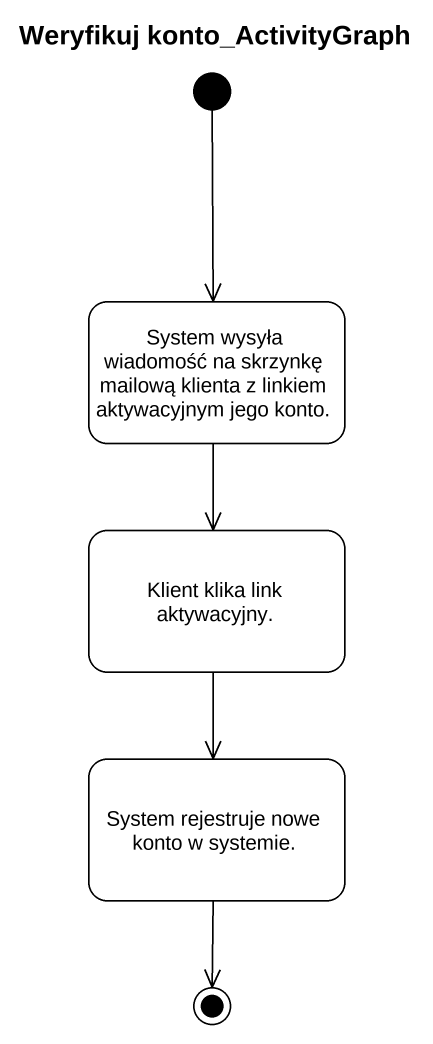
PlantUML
@startuml
title Weryfikuj konto_ActivityGraph
hide empty description
state "System wysyła wiadomość na skrzynkę mailową klienta z linkiem aktywacyjnym jego konto." as System_wysyła_wiadomość_na
state "Klient klika link aktywacyjny." as Klient_klika_link
state "System rejestruje nowe konto w systemie." as System_rejestruje_nowe
[*] --> System_wysyła_wiadomość_na
System_wysyła_wiadomość_na --> Klient_klika_link
Klient_klika_link --> System_rejestruje_nowe
System_rejestruje_nowe --> [*]
@enduml
